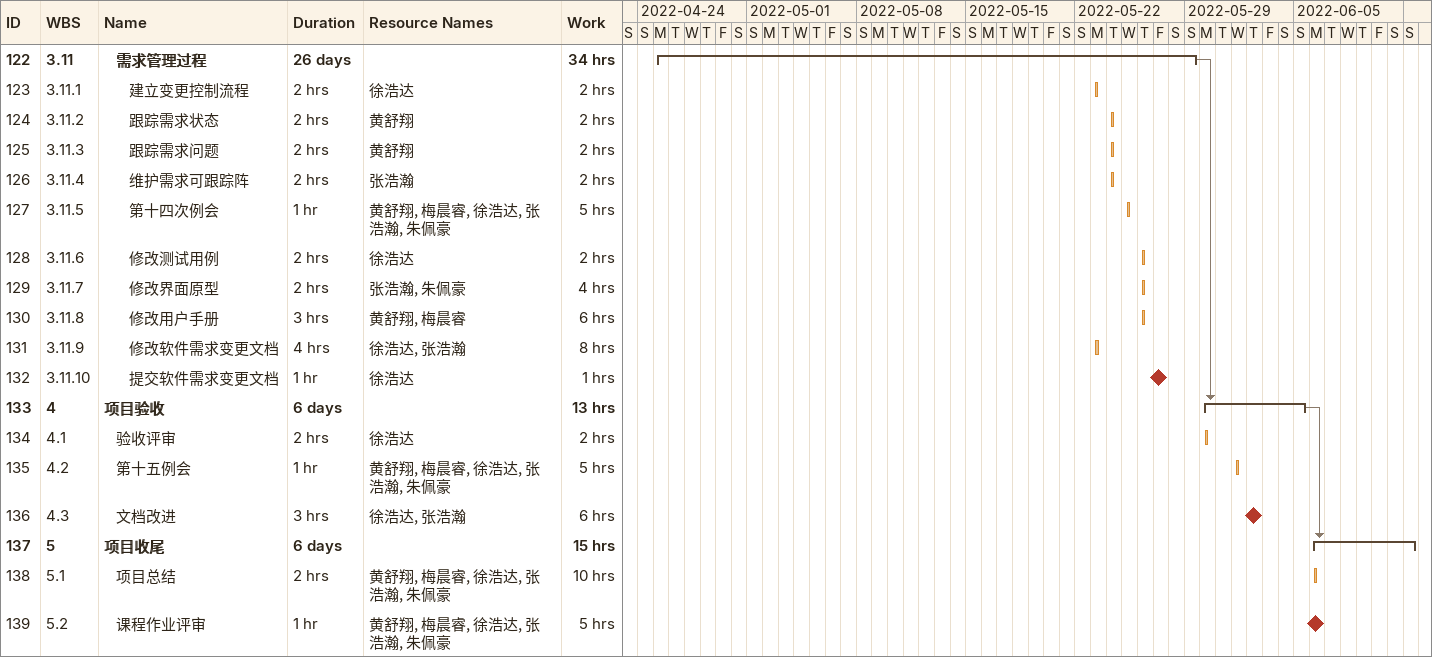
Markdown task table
| ID | WBS | Task | Duration | Start | Finish | Predecessors | Resources | Work (h) |
|---|---|---|---|---|---|---|---|---|
| 122 | 3.11 | **需求管理过程** | 26d | 2022-04-25 | 2022-05-29 |  |  | 34 |
| 123 | 3.11.1 | 建立变更控制流程 | 2h | 2022-05-23 | 2022-05-23 |  | 徐浩达 | 2 |
| 124 | 3.11.2 | 跟踪需求状态 | 2h | 2022-05-24 | 2022-05-24 |  | 黄舒翔 | 2 |
| 125 | 3.11.3 | 跟踪需求问题 | 2h | 2022-05-24 | 2022-05-24 |  | 黄舒翔 | 2 |
| 126 | 3.11.4 | 维护需求可跟踪阵 | 2h | 2022-05-24 | 2022-05-24 |  | 张浩瀚 | 2 |
| 127 | 3.11.5 | 第十四次例会 | 1h | 2022-05-25 | 2022-05-25 |  | 黄舒翔, 梅晨睿, 徐浩达, 张浩瀚, 朱佩豪 | 5 |
| 128 | 3.11.6 | 修改测试用例 | 2h | 2022-05-26 | 2022-05-26 |  | 徐浩达 | 2 |
| 129 | 3.11.7 | 修改界面原型 | 2h | 2022-05-26 | 2022-05-26 |  | 张浩瀚, 朱佩豪 | 4 |
| 130 | 3.11.8 | 修改用户手册 | 3h | 2022-05-26 | 2022-05-26 |  | 黄舒翔, 梅晨睿 | 6 |
| 131 | 3.11.9 | 修改软件需求变更文档 | 4h | 2022-05-23 | 2022-05-23 |  | 徐浩达, 张浩瀚 | 8 |
| 132 | 3.11.10 | 提交软件需求变更文档 | 1h | 2022-05-27 | 2022-05-27 |  | 徐浩达 | 1 |
| 133 | 4 | **项目验收** | 6d | 2022-05-30 | 2022-06-05 | 122 |  | 13 |
| 134 | 4.1 | 验收评审 | 2h | 2022-05-30 | 2022-05-30 |  | 徐浩达 | 2 |
| 135 | 4.2 | 第十五例会 | 1h | 2022-06-01 | 2022-06-01 |  | 黄舒翔, 梅晨睿, 徐浩达, 张浩瀚, 朱佩豪 | 5 |
| 136 | 4.3 | 文档改进 | 3h | 2022-06-02 | 2022-06-02 |  | 徐浩达, 张浩瀚 | 6 |
| 137 | 5 | **项目收尾** | 6d | 2022-06-06 | 2022-06-12 | 133 |  | 15 |
| 138 | 5.1 | 项目总结 | 2h | 2022-06-06 | 2022-06-06 |  | 黄舒翔, 梅晨睿, 徐浩达, 张浩瀚, 朱佩豪 | 10 |
| 139 | 5.2 | 课程作业评审 | 1h | 2022-06-06 | 2022-06-06 |  | 黄舒翔, 梅晨睿, 徐浩达, 张浩瀚, 朱佩豪 | 5 |
